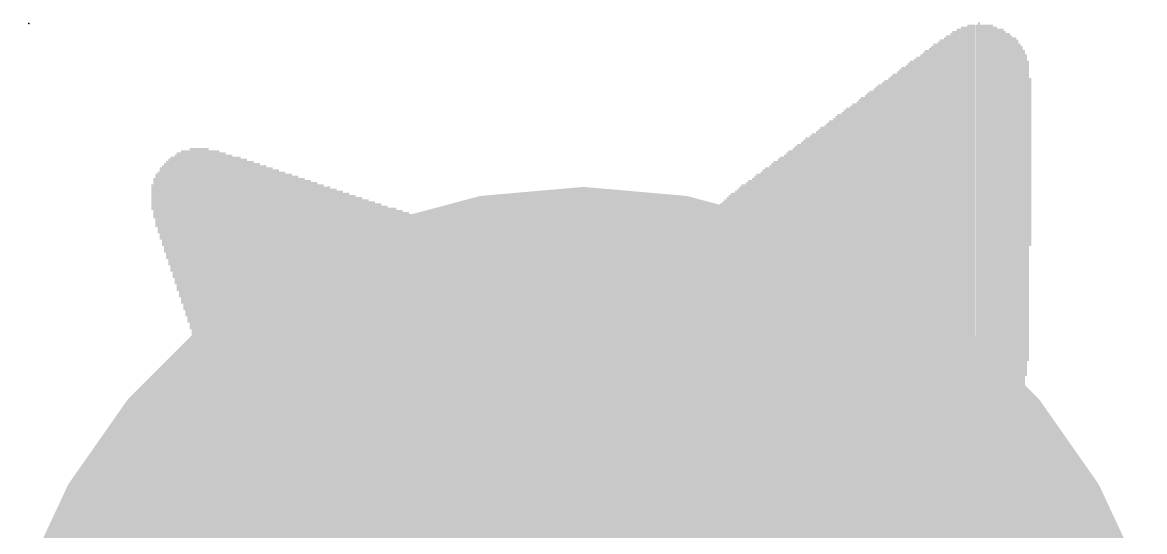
# Model space of a CAD drawing. Extents: x -0.1 to 35.7, y -1.1 to 35.9.
# Drawn here: x 27.449 to 29.455, y 32.043 to 32.954 of the extents above; entities that cross this region are included whole.
import ezdxf

# ---------------------------------------------------------------- set-up
doc = ezdxf.new("R2010")
doc.units = 0
for name, color, linetype in [('16', 132, 'CONTINUOUS'), ('21', 40, 'CONTINUOUS'), ('23', 53, 'CONTINUOUS'), ('42', 132, 'CONTINUOUS')]:
    doc.layers.add(name, color=color, linetype=linetype)

# ---------------------------------------------------------------- blocks, each defined once
blk = doc.blocks.new('PIE')
at = {"const_width": 0.5}
blk.add_lwpolyline([(0, -0.25, 1), (0, 0.25, 1), (0, -0.25)], format="xyb", dxfattribs=at)
blk = doc.blocks.new('RECT')
blk.add_solid([(-0.5, -0.5), (0.5, -0.5), (-0.5, 0.5), (0.5, 0.5)])

msp = doc.modelspace()

# ---------------------------------------------------------------- linework, layer by layer
at = {"layer": '23'}
msp.add_point((27.46, 32.952), dxfattribs=at)
at = {"layer": '42', "const_width": 0.127}
for points in [[(28.11, 32.5357), (28.2784, 32.5808)], [(28.2784, 32.5808), (28.452, 32.596)], [(28.452, 32.596), (28.6256, 32.5808)], [(28.6256, 32.5808), (28.794, 32.5357)], [(27.952, 32.462), (28.11, 32.5357)], [(28.794, 32.5357), (28.952, 32.462)], [(28.0592, 32.512), (28.8448, 32.512)], [(27.8092, 32.362), (27.952, 32.462)], [(28.952, 32.462), (29.0948, 32.362)], [(27.842, 32.385), (29.062, 32.385)], [(27.686, 32.2388), (27.8092, 32.362)], [(29.0948, 32.362), (29.218, 32.2388)], [(27.7052, 32.258), (29.1988, 32.258)], [(27.586, 32.096), (27.686, 32.2388)], [(29.218, 32.2388), (29.318, 32.096)], [(27.6105, 32.131), (29.2935, 32.131)], [(27.5123, 31.938), (27.586, 32.096)], [(29.318, 32.096), (29.3917, 31.938)], [(27.5431, 32.004), (29.3609, 32.004)]]:
    msp.add_lwpolyline(points, dxfattribs=at)
at = {"layer": '42', "const_width": 0.0635}
for points in [[(28.2756, 32.6124, 1), (28.2811, 32.5492)], [(28.2866, 32.5501, 1), (28.2701, 32.6115)], [(28.4548, 32.6276, 1), (28.4492, 32.5644)], [(28.4548, 32.5644, 1), (28.4492, 32.6276)], [(28.6339, 32.6115, 1), (28.6174, 32.5501)], [(28.6229, 32.5492, 1), (28.6284, 32.6124)], [(28.1018, 32.5664, 1), (28.1182, 32.505)], [(28.1234, 32.5069, 1), (28.0966, 32.5645)], [(28.8074, 32.5645, 1), (28.7806, 32.5069)], [(28.7858, 32.505, 1), (28.8022, 32.5664)], [(28.0592, 32.5438, 1), (28.0592, 32.4802)], [(28.8448, 32.4802, 1), (28.8448, 32.5438)], [(27.9702, 32.436, 1), (27.9338, 32.488)], [(28.9702, 32.488, 1), (28.9338, 32.436)], [(27.9386, 32.4908, 1), (27.9654, 32.4332)], [(28.9386, 32.4332, 1), (28.9654, 32.4908)], [(27.842, 32.4168, 1), (27.842, 32.3532)], [(29.062, 32.3532, 1), (29.062, 32.4168)], [(27.8317, 32.3396, 1), (27.7868, 32.3845)], [(29.1172, 32.3845, 1), (29.0723, 32.3396)], [(27.791, 32.3881, 1), (27.8274, 32.336)], [(29.0766, 32.336, 1), (29.113, 32.3881)], [(27.7052, 32.2898, 1), (27.7052, 32.2263)], [(29.1988, 32.2263, 1), (29.1988, 32.2898)], [(27.6635, 32.2612, 1), (27.7084, 32.2163)], [(27.712, 32.2206, 1), (27.6599, 32.257)], [(29.2441, 32.257, 1), (29.192, 32.2206)], [(29.1956, 32.2163, 1), (29.2405, 32.2612)], [(27.6105, 32.1628, 1), (27.6105, 32.0992)], [(29.2935, 32.0992, 1), (29.2935, 32.1628)], [(27.56, 32.1142, 1), (27.612, 32.0778)], [(27.6148, 32.0826, 1), (27.5572, 32.1094)], [(29.3468, 32.1094, 1), (29.2892, 32.0826)], [(29.292, 32.0778, 1), (29.344, 32.1142)], [(27.5431, 32.0358, 1), (27.5431, 31.9723)], [(29.3609, 31.9723, 1), (29.3609, 32.0358)]]:
    msp.add_lwpolyline(points, format="xyb", dxfattribs=at)

# ---------------------------------------------------------------- block references
at = {"layer": '16'}
msp.add_blockref('PIE', (28.452, 31.596), dxfattribs=at)
at = {"layer": '21', "rotation": 270}
for p, xscale, yscale in [((29.1288, 32.5119), 0.8687, 0.0038), ((29.1326, 32.5139), 0.8649, 0.0038), ((29.1364, 32.5158), 0.8611, 0.0038), ((29.1402, 32.5196), 0.8611, 0.0038), ((29.144, 32.5215), 0.8573, 0.0038), ((29.1478, 32.5234), 0.8534, 0.0038), ((29.1516, 32.5272), 0.8458, 0.0038), ((29.1555, 32.5291), 0.842, 0.0039), ((29.1593, 32.5329), 0.842, 0.0038), ((29.1631, 32.5329), 0.8344, 0.0038), ((29.1669, 32.5367), 0.8268, 0.0038), ((29.1707, 32.5386), 0.823, 0.0038), ((29.1745, 32.5425), 0.8153, 0.0038), ((29.1783, 32.5444), 0.8115, 0.0038), ((29.1821, 32.5481), 0.8039, 0.0038), ((29.1859, 32.55), 0.7925, 0.0038), ((29.1897, 32.552), 0.7887, 0.0038), ((29.0983, 32.489), 0.8763, 0.0038), ((29.1021, 32.4929), 0.8763, 0.0038), ((29.1059, 32.4929), 0.8763, 0.0038), ((29.1097, 32.4967), 0.8763, 0.0038), ((29.1135, 32.5006), 0.8763, 0.0038), ((29.1174, 32.5025), 0.8725, 0.0039), ((29.1212, 32.5063), 0.8725, 0.0038), ((29.125, 32.5082), 0.8687, 0.0038), ((29.1936, 32.5539), 0.7773, 0.0039), ((29.1974, 32.5577), 0.7696, 0.0038), ((29.2012, 32.5615), 0.762, 0.0038), ((29.205, 32.5634), 0.7506, 0.0038), ((29.2088, 32.5672), 0.7354, 0.0038), ((29.2126, 32.571), 0.7278, 0.0038), ((29.2164, 32.5748), 0.7124, 0.0038), ((29.2202, 32.5786), 0.6972, 0.0038), ((29.224, 32.5843), 0.6858, 0.0038), ((29.0716, 32.4701), 0.8763, 0.0038), ((29.0754, 32.4719), 0.8801, 0.0038), ((29.0793, 32.4758), 0.8801, 0.0039), ((29.0831, 32.4777), 0.8763, 0.0038), ((29.0869, 32.4815), 0.8763, 0.0038), ((29.0907, 32.4834), 0.8801, 0.0038), ((29.0945, 32.4853), 0.8763, 0.0038), ((29.2278, 32.5881), 0.6705, 0.0038), ((29.2317, 32.592), 0.6477, 0.0039), ((29.2355, 32.5977), 0.6287, 0.0038), ((29.0373, 32.4472), 0.8763, 0.0038), ((29.0412, 32.4472), 0.8763, 0.0039), ((29.045, 32.4509), 0.8763, 0.0038), ((29.0488, 32.4548), 0.8763, 0.0038), ((29.0526, 32.4548), 0.8763, 0.0038), ((29.0564, 32.4586), 0.8763, 0.0038), ((29.0602, 32.4625), 0.8763, 0.0038), ((29.064, 32.4644), 0.8801, 0.0038), ((29.0678, 32.4663), 0.8763, 0.0038), ((29.2393, 32.6015), 0.6058, 0.0038), ((29.2431, 32.6091), 0.5754, 0.0038), ((29.2469, 32.6167), 0.5372, 0.0038), ((29.0145, 32.3253), 1.0821, 0.0038), ((29.0183, 32.3272), 1.0859, 0.0038), ((29.0221, 32.3272), 1.0935, 0.0038), ((29.0259, 32.3272), 1.0935, 0.0038), ((29.0297, 32.3272), 1.1011, 0.0038), ((29.0335, 32.4434), 0.8763, 0.0038), ((28.9878, 32.3214), 1.0515, 0.0038), ((28.9916, 32.3234), 1.0553, 0.0038), ((28.9954, 32.3214), 1.0591, 0.0038), ((28.9992, 32.3234), 1.0629, 0.0038), ((29.0031, 32.3253), 1.0668, 0.0039), ((29.0069, 32.3253), 1.0745, 0.0038), ((29.0107, 32.3253), 1.0745, 0.0038), ((29.2507, 32.7043), 0.3009, 0.0038), ((28.9611, 32.3158), 1.0249, 0.0038), ((28.965, 32.3177), 1.0287, 0.0039), ((28.9688, 32.3177), 1.0287, 0.0038), ((28.9726, 32.3195), 1.0325, 0.0038), ((28.9764, 32.3195), 1.0401, 0.0038), ((28.9802, 32.3214), 1.0439, 0.0038), ((28.984, 32.3214), 1.0439, 0.0038), ((28.9307, 32.3081), 0.9944, 0.0038), ((28.9345, 32.31), 0.9982, 0.0038), ((28.9383, 32.31), 0.9982, 0.0038), ((28.9421, 32.3119), 1.002, 0.0038), ((28.9459, 32.3119), 1.0096, 0.0038), ((28.9497, 32.3139), 1.0135, 0.0038), ((28.9535, 32.3139), 1.0135, 0.0038), ((28.9573, 32.3158), 1.0173, 0.0038), ((28.904, 32.3005), 0.9716, 0.0038), ((28.9078, 32.3024), 0.9754, 0.0038), ((28.9116, 32.3024), 0.9754, 0.0038), ((28.9154, 32.3043), 0.9792, 0.0038), ((28.9192, 32.3062), 0.983, 0.0038), ((28.923, 32.3081), 0.9868, 0.0038), ((28.9269, 32.3062), 0.9906, 0.0039), ((28.8773, 32.2929), 0.9487, 0.0038), ((28.8811, 32.2929), 0.9487, 0.0038), ((28.8849, 32.2948), 0.9525, 0.0038), ((28.8888, 32.2966), 0.9563, 0.0039), ((28.8926, 32.2985), 0.9601, 0.0038), ((28.8964, 32.2985), 0.9601, 0.0038), ((28.9002, 32.2986), 0.9678, 0.0038), ((28.8507, 32.2833), 0.9297, 0.0039), ((28.8545, 32.2833), 0.9297, 0.0038), ((28.8583, 32.2853), 0.9335, 0.0038), ((28.8621, 32.2872), 0.9373, 0.0038), ((28.8659, 32.2872), 0.9373, 0.0038), ((28.8697, 32.2891), 0.9411, 0.0038), ((28.8735, 32.291), 0.9449, 0.0038), ((27.7343, 32.5881), 0.2743, 0.0038), ((27.7381, 32.5825), 0.2857, 0.0038), ((27.7419, 32.5767), 0.2972, 0.0038), ((27.7458, 32.571), 0.3086, 0.0039), ((27.7496, 32.5672), 0.3238, 0.0038), ((27.7534, 32.5615), 0.3353, 0.0038), ((27.7572, 32.5558), 0.3467, 0.0038), ((27.761, 32.55), 0.3581, 0.0038), ((27.7648, 32.5443), 0.3696, 0.0038), ((27.7686, 32.5386), 0.381, 0.0038), ((27.7724, 32.5329), 0.3924, 0.0038), ((27.7762, 32.5272), 0.4038, 0.0038), ((27.78, 32.5215), 0.4153, 0.0038), ((27.7839, 32.5139), 0.4229, 0.0039), ((27.7877, 32.5082), 0.4343, 0.0038), ((27.7915, 32.5024), 0.4458, 0.0038), ((27.7953, 32.4948), 0.461, 0.0038), ((27.7991, 32.4891), 0.4724, 0.0038), ((28.8202, 32.4662), 0.5182, 0.0038), ((28.824, 32.4662), 0.5182, 0.0038), ((28.8278, 32.4662), 0.5258, 0.0038), ((28.8316, 32.4681), 0.5296, 0.0038), ((28.8354, 32.4681), 0.5372, 0.0038), ((28.8392, 32.4662), 0.541, 0.0038), ((28.843, 32.4643), 0.5524, 0.0038), ((28.8468, 32.4586), 0.5715, 0.0038), ((27.7077, 32.6187), 0.1753, 0.0039), ((27.7115, 32.6149), 0.1905, 0.0038), ((27.7153, 32.611), 0.2058, 0.0038), ((27.7191, 32.6053), 0.2172, 0.0038), ((27.7229, 32.6015), 0.2324, 0.0038), ((27.7267, 32.5977), 0.2477, 0.0038), ((27.7305, 32.592), 0.2591, 0.0038), ((27.8029, 32.4815), 0.4801, 0.0038), ((27.8067, 32.4758), 0.4915, 0.0038), ((27.8105, 32.4701), 0.5029, 0.0038), ((27.8143, 32.4624), 0.5106, 0.0038), ((27.8181, 32.4567), 0.522, 0.0038), ((27.822, 32.451), 0.5334, 0.0039), ((27.8258, 32.4434), 0.541, 0.0038), ((27.8296, 32.4377), 0.5525, 0.0038), ((27.8334, 32.4338), 0.5601, 0.0038), ((27.8372, 32.4282), 0.5715, 0.0038), ((27.841, 32.4225), 0.5753, 0.0038), ((27.8448, 32.4186), 0.583, 0.0038), ((27.8486, 32.4129), 0.5944, 0.0038), ((27.8524, 32.4072), 0.5982, 0.0038), ((27.8562, 32.4034), 0.6058, 0.0038), ((27.8601, 32.3996), 0.6135, 0.0039), ((28.7935, 32.4548), 0.503, 0.0038), ((28.7973, 32.4567), 0.4992, 0.0038), ((28.8011, 32.4586), 0.503, 0.0038), ((28.8049, 32.4605), 0.5068, 0.0038), ((28.8087, 32.4605), 0.5068, 0.0038), ((28.8126, 32.4624), 0.5106, 0.0039), ((28.8164, 32.4643), 0.5144, 0.0038), ((27.6924, 32.632), 0.1105, 0.0038), ((27.6962, 32.6301), 0.1295, 0.0038), ((27.7, 32.6262), 0.1447, 0.0038), ((27.7038, 32.6224), 0.16, 0.0038), ((27.8639, 32.3957), 0.6134, 0.0038), ((27.8677, 32.3919), 0.621, 0.0038), ((27.8715, 32.3881), 0.6286, 0.0038), ((27.8753, 32.3824), 0.6324, 0.0038), ((27.8791, 32.3805), 0.6362, 0.0038), ((27.8829, 32.3767), 0.6439, 0.0038), ((27.8867, 32.371), 0.6477, 0.0038), ((27.8905, 32.3691), 0.6515, 0.0038), ((27.8943, 32.3653), 0.6591, 0.0038), ((27.8982, 32.3615), 0.6591, 0.0039), ((27.902, 32.3595), 0.6629, 0.0038), ((27.9058, 32.3558), 0.6705, 0.0038), ((27.9096, 32.3519), 0.6706, 0.0038), ((27.9134, 32.35), 0.6744, 0.0038), ((27.9172, 32.3462), 0.682, 0.0038), ((28.7706, 32.4396), 0.4953, 0.0038), ((28.7745, 32.4415), 0.4991, 0.0039), ((28.7783, 32.4453), 0.4991, 0.0038), ((28.7821, 32.4472), 0.4953, 0.0038), ((28.7859, 32.449), 0.4991, 0.0038), ((28.7897, 32.4529), 0.4991, 0.0038), ((27.681, 32.6414), 0.0457, 0.0038), ((27.6848, 32.6396), 0.0724, 0.0038), ((27.6886, 32.6358), 0.0953, 0.0038), ((27.921, 32.3424), 0.682, 0.0038), ((27.9248, 32.3405), 0.6858, 0.0038), ((27.9286, 32.3386), 0.6896, 0.0038), ((27.9324, 32.3348), 0.6896, 0.0038), ((27.9363, 32.3329), 0.6934, 0.0039), ((27.9401, 32.331), 0.6972, 0.0038), ((27.9439, 32.3272), 0.6973, 0.0038), ((27.9477, 32.3253), 0.7011, 0.0038), ((27.9515, 32.3234), 0.7049, 0.0038), ((27.9553, 32.3195), 0.7049, 0.0038), ((27.9591, 32.3177), 0.7087, 0.0038), ((27.9629, 32.3158), 0.7125, 0.0038), ((27.9667, 32.312), 0.7125, 0.0038), ((27.9705, 32.3101), 0.7163, 0.0038), ((27.9744, 32.3082), 0.7201, 0.0039), ((27.9782, 32.3043), 0.72, 0.0038), ((27.982, 32.3024), 0.7239, 0.0038), ((27.9858, 32.3024), 0.7239, 0.0038), ((28.7364, 32.4109), 0.5067, 0.0039), ((28.7402, 32.4128), 0.5029, 0.0038), ((28.744, 32.4167), 0.503, 0.0038), ((28.7478, 32.4205), 0.503, 0.0038), ((28.7516, 32.4225), 0.4991, 0.0038), ((28.7554, 32.4263), 0.4991, 0.0038), ((28.7592, 32.4301), 0.4991, 0.0038), ((28.763, 32.4338), 0.4991, 0.0038), ((28.7668, 32.4357), 0.4953, 0.0038), ((27.9896, 32.2985), 0.7239, 0.0038), ((27.9934, 32.2966), 0.7277, 0.0038), ((27.9972, 32.2948), 0.7315, 0.0038), ((28.001, 32.2929), 0.7277, 0.0038), ((28.0048, 32.291), 0.7315, 0.0038), ((28.0086, 32.2891), 0.7353, 0.0038), ((28.0125, 32.2872), 0.7315, 0.0039), ((28.0163, 32.2853), 0.7353, 0.0038), ((28.0201, 32.2853), 0.7353, 0.0038), ((28.0239, 32.2814), 0.7353, 0.0038), ((28.0277, 32.2796), 0.7391, 0.0038), ((28.0315, 32.2796), 0.7391, 0.0038), ((28.0353, 32.2758), 0.7391, 0.0038), ((28.0391, 32.2758), 0.7391, 0.0038), ((28.0429, 32.2738), 0.743, 0.0038), ((28.7135, 32.3862), 0.5182, 0.0038), ((28.7173, 32.39), 0.5182, 0.0038), ((28.7211, 32.3939), 0.5105, 0.0038), ((28.7249, 32.3976), 0.5105, 0.0038), ((28.7287, 32.4034), 0.5067, 0.0038), ((28.7325, 32.4072), 0.5067, 0.0038), ((28.0467, 32.2719), 0.7392, 0.0038), ((28.0506, 32.27), 0.743, 0.0039), ((28.0544, 32.27), 0.743, 0.0038), ((28.0582, 32.2662), 0.743, 0.0038), ((28.062, 32.2662), 0.743, 0.0038), ((28.0658, 32.2662), 0.743, 0.0038), ((28.0696, 32.2624), 0.743, 0.0038), ((28.0734, 32.2624), 0.743, 0.0038), ((28.0772, 32.2605), 0.7468, 0.0038), ((28.081, 32.2586), 0.743, 0.0038), ((28.0848, 32.2586), 0.743, 0.0038), ((28.0887, 32.2567), 0.7468, 0.0039), ((28.0925, 32.2548), 0.7429, 0.0038), ((28.0963, 32.2548), 0.7429, 0.0038), ((28.1001, 32.2529), 0.7467, 0.0038), ((28.6944, 32.3615), 0.5295, 0.0038), ((28.6983, 32.3672), 0.5258, 0.0039), ((28.7021, 32.371), 0.5258, 0.0038), ((28.7059, 32.3767), 0.522, 0.0038), ((28.7097, 32.3805), 0.522, 0.0038), ((28.1039, 32.251), 0.7429, 0.0038), ((28.1077, 32.251), 0.7429, 0.0038), ((28.1115, 32.251), 0.7429, 0.0038), ((28.1153, 32.2491), 0.7467, 0.0038), ((28.1191, 32.2472), 0.7429, 0.0038), ((28.1229, 32.2472), 0.7429, 0.0038), ((28.1268, 32.2452), 0.7467, 0.0039), ((28.1306, 32.2433), 0.7429, 0.0038), ((28.1344, 32.2433), 0.7429, 0.0038), ((28.1382, 32.2415), 0.7467, 0.0038), ((28.142, 32.2396), 0.7429, 0.0038), ((28.1458, 32.2396), 0.7429, 0.0038), ((28.1496, 32.2396), 0.7429, 0.0038), ((28.1534, 31.8928), 1.4288, 0.0038), ((28.1572, 31.8928), 1.4288, 0.0038), ((28.161, 31.8948), 1.4249, 0.0038), ((28.6716, 32.3272), 0.5601, 0.0038), ((28.6754, 32.3329), 0.5563, 0.0038), ((28.6792, 32.3405), 0.5486, 0.0038), ((28.683, 32.3443), 0.541, 0.0038), ((28.6868, 32.35), 0.5372, 0.0038), ((28.6906, 32.3557), 0.5334, 0.0038), ((28.1649, 31.8929), 1.4211, 0.0039), ((28.1687, 31.8929), 1.4211, 0.0038), ((28.1725, 31.8948), 1.4173, 0.0038), ((28.1763, 31.8929), 1.4135, 0.0038), ((28.1801, 31.8929), 1.4135, 0.0038), ((28.1839, 31.8948), 1.4097, 0.0038), ((28.1877, 31.8929), 1.4059, 0.0038), ((28.1915, 31.8929), 1.4059, 0.0038), ((28.1953, 31.8948), 1.4021, 0.0038), ((28.1991, 31.8929), 1.3983, 0.0038), ((28.203, 32.1005), 0.983, 0.0039), ((28.2068, 32.1062), 0.9716, 0.0038), ((28.2106, 32.1061), 0.9639, 0.0038), ((28.2144, 32.11), 0.9563, 0.0038), ((28.2182, 32.1119), 0.9525, 0.0038), ((28.222, 32.1138), 0.941, 0.0038), ((28.2258, 32.1157), 0.9372, 0.0038), ((28.2296, 32.1176), 0.9334, 0.0038), ((28.6525, 32.2795), 0.6096, 0.0038), ((28.6563, 32.2929), 0.5905, 0.0038), ((28.6602, 32.3024), 0.5792, 0.0039), ((28.664, 32.312), 0.5677, 0.0038), ((28.6678, 32.3177), 0.5639, 0.0038), ((28.2334, 32.1176), 0.9258, 0.0038), ((28.2372, 32.1195), 0.922, 0.0038), ((28.2411, 32.1214), 0.9182, 0.0039), ((28.2449, 32.1214), 0.9106, 0.0038), ((28.2487, 32.1233), 0.9068, 0.0038), ((28.2525, 32.1252), 0.903, 0.0038), ((28.2563, 32.1253), 0.8953, 0.0038), ((28.2601, 32.1253), 0.8953, 0.0038), ((28.2639, 32.1253), 0.8877, 0.0038), ((28.2677, 32.1272), 0.8839, 0.0038), ((28.2715, 32.129), 0.8801, 0.0038), ((28.2753, 32.1272), 0.8763, 0.0038), ((28.2792, 32.331), 0.4686, 0.0039), ((28.6373, 32.1176), 0.8954, 0.0038), ((28.6411, 32.1214), 0.903, 0.0038), ((28.6449, 32.1233), 0.9068, 0.0038), ((28.6487, 32.1252), 0.9106, 0.0038), ((28.283, 32.3367), 0.4496, 0.0038), ((28.2868, 32.3405), 0.442, 0.0038), ((28.2906, 32.3405), 0.4344, 0.0038), ((28.2944, 32.3405), 0.4344, 0.0038), ((28.2982, 32.3405), 0.4268, 0.0038), ((28.302, 32.3405), 0.4268, 0.0038), ((28.3058, 32.3386), 0.4229, 0.0038), ((28.3096, 32.3386), 0.4229, 0.0038), ((28.3134, 32.3366), 0.4191, 0.0038), ((28.3173, 32.3366), 0.4191, 0.0039), ((28.6221, 32.1061), 0.8801, 0.0039), ((28.6259, 32.11), 0.8878, 0.0038), ((28.6297, 32.1138), 0.8878, 0.0038), ((28.6335, 32.1157), 0.8916, 0.0038), ((28.3211, 32.3347), 0.4153, 0.0038), ((28.3249, 32.3347), 0.4153, 0.0038), ((28.3287, 32.3329), 0.4115, 0.0038), ((28.3325, 32.3329), 0.4115, 0.0038), ((28.3363, 32.331), 0.4077, 0.0038), ((28.3401, 32.3272), 0.4077, 0.0038), ((28.3439, 32.3272), 0.4077, 0.0038), ((28.3477, 32.3253), 0.4039, 0.0038), ((28.3515, 32.3234), 0.4077, 0.0038), ((28.6068, 32.0853), 0.8839, 0.0038), ((28.6106, 32.0909), 0.8801, 0.0038), ((28.6144, 32.0986), 0.8801, 0.0038), ((28.6182, 32.1024), 0.8801, 0.0038), ((28.3554, 32.3214), 0.4039, 0.0039), ((28.3592, 32.3195), 0.4001, 0.0038), ((28.363, 32.3177), 0.4039, 0.0038), ((28.3668, 32.3158), 0.4001, 0.0038), ((28.3706, 32.3119), 0.4, 0.0038), ((28.3744, 32.3119), 0.4, 0.0038), ((28.3782, 32.3081), 0.4, 0.0038), ((28.382, 32.3062), 0.3962, 0.0038), ((28.5954, 32.0605), 0.8953, 0.0038), ((28.5992, 32.0699), 0.8839, 0.0038), ((28.603, 32.0776), 0.884, 0.0038), ((28.3858, 32.3024), 0.3962, 0.0038), ((28.3896, 32.3005), 0.4, 0.0038), ((28.3935, 32.2986), 0.3962, 0.0039), ((28.3973, 32.2948), 0.3962, 0.0038), ((28.4011, 32.291), 0.3963, 0.0038), ((28.4049, 32.2891), 0.3925, 0.0038), ((28.4087, 32.2872), 0.3963, 0.0038), ((28.584, 31.6223), 1.726, 0.0039), ((28.5878, 31.6223), 1.7412, 0.0038), ((28.5916, 32.0433), 0.9144, 0.0038), ((28.4125, 32.2833), 0.3963, 0.0038), ((28.4163, 32.2814), 0.3925, 0.0038), ((28.4201, 32.2776), 0.3924, 0.0038), ((28.4239, 32.2738), 0.3924, 0.0038), ((28.4277, 32.27), 0.3924, 0.0038), ((28.5763, 31.6185), 1.703, 0.0038), ((28.5801, 31.6205), 1.7145, 0.0038), ((28.4316, 32.2662), 0.3924, 0.0039), ((28.4354, 32.2643), 0.3886, 0.0038), ((28.4392, 32.2605), 0.3886, 0.0038), ((28.443, 32.2567), 0.3886, 0.0038), ((28.4468, 32.2529), 0.3886, 0.0038), ((28.5687, 31.6166), 1.6764, 0.0038), ((28.5725, 31.6185), 1.6878, 0.0038), ((28.4506, 32.2491), 0.3887, 0.0038), ((28.4544, 32.2452), 0.3887, 0.0038), ((28.4582, 32.2414), 0.3886, 0.0038), ((28.462, 32.2357), 0.3848, 0.0038), ((28.4658, 32.2319), 0.3848, 0.0038), ((28.5611, 31.6109), 1.6421, 0.0038), ((28.5649, 31.6147), 1.6574, 0.0038), ((28.4697, 32.2281), 0.3848, 0.0039), ((28.4735, 32.2243), 0.3848, 0.0038), ((28.4773, 32.2186), 0.381, 0.0038), ((28.4811, 32.2148), 0.381, 0.0038), ((28.5535, 31.6052), 1.6078, 0.0038), ((28.5573, 31.6071), 1.6269, 0.0038), ((28.4849, 32.2071), 0.381, 0.0038), ((28.4887, 32.2033), 0.381, 0.0038), ((28.4925, 32.1976), 0.3772, 0.0038), ((28.5497, 31.5995), 1.5887, 0.0038), ((28.4963, 32.1919), 0.3734, 0.0038), ((28.5001, 32.1843), 0.3734, 0.0038), ((28.5039, 32.1805), 0.3734, 0.0038), ((28.5459, 31.5938), 1.5621, 0.0039), ((28.5078, 32.171), 0.3695, 0.0039), ((28.5116, 32.1653), 0.3657, 0.0038), ((28.5154, 32.1576), 0.3658, 0.0038), ((28.5192, 32.1481), 0.362, 0.0038), ((28.542, 32.3177), 0.0305, 0.0038), ((28.523, 32.1386), 0.3581, 0.0038), ((28.5268, 32.129), 0.3543, 0.0038), ((28.5306, 32.1196), 0.3505, 0.0038), ((28.5344, 32.1061), 0.3467, 0.0038), ((28.5382, 32.0948), 0.3467, 0.0038), ((28.542, 31.5347), 1.4364, 0.0038), ((28.8468, 31.9747), 0.3124, 0.0038), ((28.843, 31.9633), 0.2896, 0.0038), ((28.2792, 31.8909), 0.3962, 0.0039), ((28.8392, 31.9557), 0.2743, 0.0038), ((28.283, 31.8814), 0.3696, 0.0038), ((28.8316, 31.9443), 0.2515, 0.0038), ((28.8354, 31.95), 0.2629, 0.0038), ((28.2868, 31.8757), 0.3581, 0.0038), ((28.2906, 31.8738), 0.3467, 0.0038), ((28.824, 31.9347), 0.2324, 0.0038), ((28.8278, 31.9386), 0.2401, 0.0038)]:
    msp.add_blockref('RECT', p, dxfattribs=dict(at, xscale=xscale, yscale=yscale))

doc.saveas('drawing.dxf')
